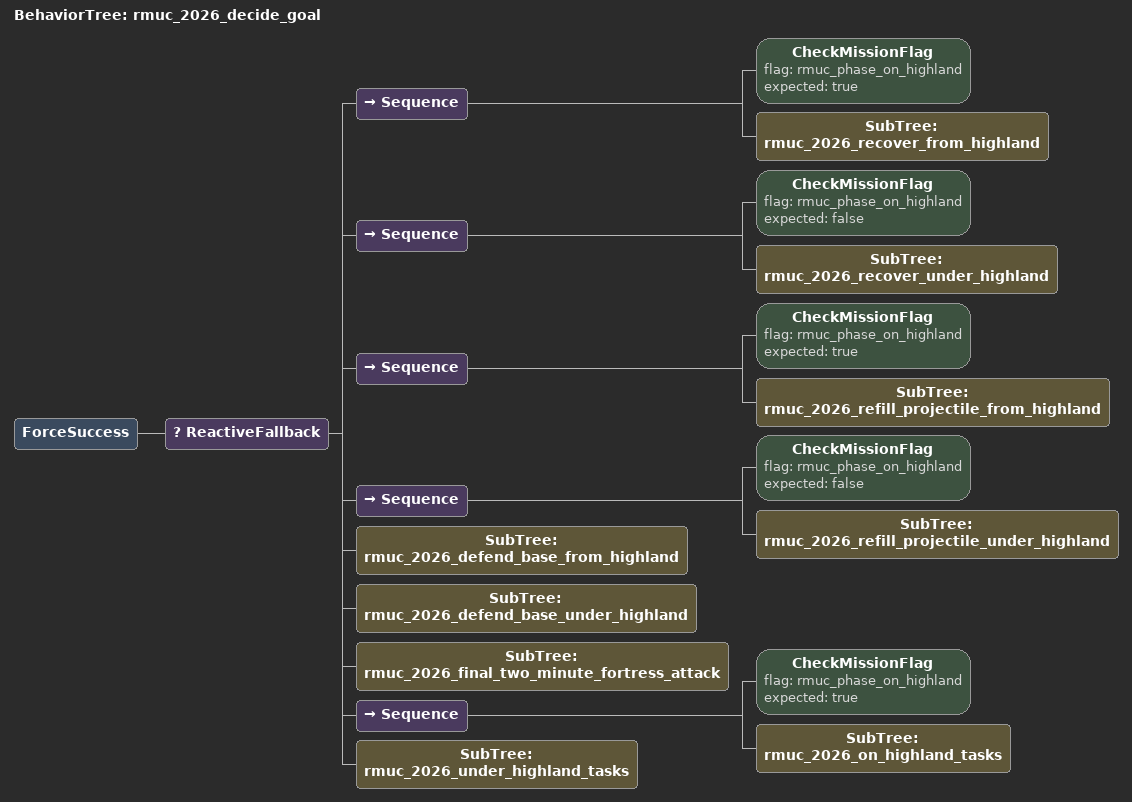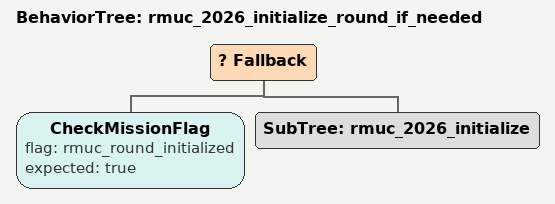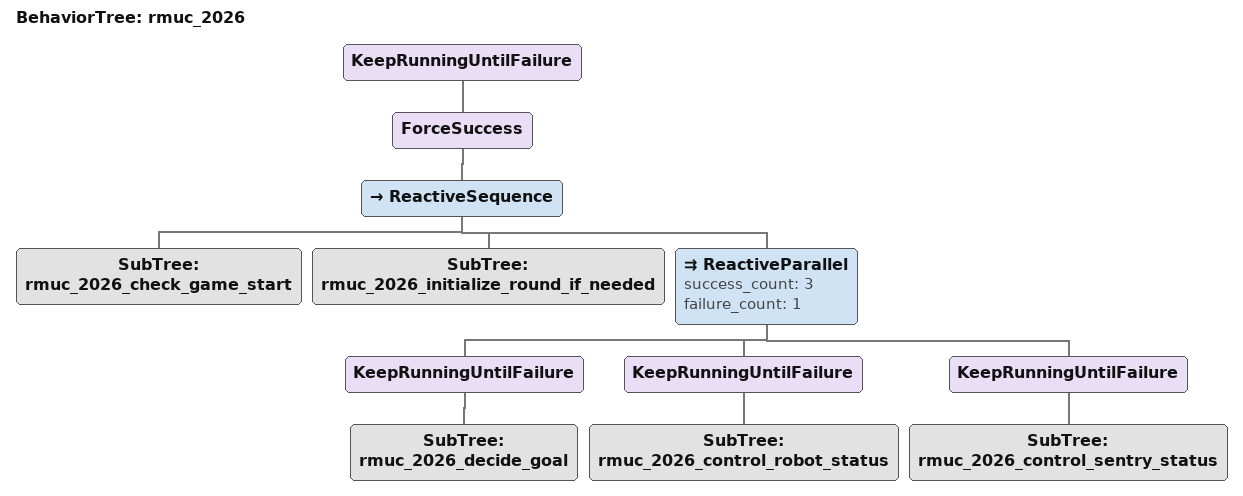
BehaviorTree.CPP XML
<?xml version="1.0" encoding="UTF-8"?>
<root BTCPP_format="4">

  <BehaviorTree ID="rmuc_2026_decide_goal">
    <ForceSuccess>
      <!--
        任务优先级从上到下匹配：
        先处理低血量恢复和补弹，再处理基地防守/最后两分钟进攻，
        最后才进入高地或低地的常规任务。
      -->
      <ReactiveFallback>
        <!-- 已在高地时，低血量优先从高地回补给区。 -->
        <Sequence>
          <CheckMissionFlag flag="rmuc_phase_on_highland"
                            expected="true"/>
          <SubTree ID="rmuc_2026_recover_from_highland"/>
        </Sequence>
        <!-- 未在高地时，低血量直接回补给区。 -->
        <Sequence>
          <CheckMissionFlag flag="rmuc_phase_on_highland"
                            expected="false"/>
          <SubTree ID="rmuc_2026_recover_under_highland"/>
        </Sequence>
        <!-- 补弹任务同样区分高地/低地路径，避免跨地形状态混乱。 -->
        <Sequence>
          <CheckMissionFlag flag="rmuc_phase_on_highland"
                            expected="true"/>
          <SubTree ID="rmuc_2026_refill_projectile_from_highland"/>
        </Sequence>
        <Sequence>
          <CheckMissionFlag flag="rmuc_phase_on_highland"
                            expected="false"/>
          <SubTree ID="rmuc_2026_refill_projectile_under_highland"/>
        </Sequence>
        <SubTree ID="rmuc_2026_defend_base_from_highland"/>
        <SubTree ID="rmuc_2026_defend_base_under_highland"/>
        <SubTree ID="rmuc_2026_final_two_minute_fortress_attack"/>
        <!-- 高地状态只跑高地常规任务，否则进入低地任务集合。 -->
        <Sequence>
          <CheckMissionFlag flag="rmuc_phase_on_highland"
                            expected="true"/>
          <SubTree ID="rmuc_2026_on_highland_tasks"/>
        </Sequence>
        <SubTree ID="rmuc_2026_under_highland_tasks"/>
      </ReactiveFallback>
    </ForceSuccess>
  </BehaviorTree>

  <BehaviorTree ID="rmuc_2026_initialize_round_if_needed">
    <Fallback>
      <CheckMissionFlag flag="rmuc_round_initialized"
                        expected="true"/>
      <SubTree ID="rmuc_2026_initialize"/>
    </Fallback>
  </BehaviorTree>

  <BehaviorTree ID="rmuc_2026">
    <KeepRunningUntilFailure>
      <ForceSuccess>
        <ReactiveSequence>
          <!-- 比赛未开始时停在等待/自检/准备逻辑，开始后才进入主循环。 -->
          <SubTree ID="rmuc_2026_check_game_start"/>
          <!-- 每个小局开始后初始化一次；准备/未开始阶段会把 round flag 复位。 -->
          <SubTree ID="rmuc_2026_initialize_round_if_needed"/>
          <!-- 三个分支并行 tick：决策导航目标、控制底盘状态、控制云台/哨兵状态。 -->
          <ReactiveParallel success_count="3"
                            failure_count="1">
            <KeepRunningUntilFailure>
              <SubTree ID="rmuc_2026_decide_goal"/>
            </KeepRunningUntilFailure>
            <KeepRunningUntilFailure>
              <SubTree ID="rmuc_2026_control_robot_status"/>
            </KeepRunningUntilFailure>
            <KeepRunningUntilFailure>
              <SubTree ID="rmuc_2026_control_sentry_status"/>
            </KeepRunningUntilFailure>
          </ReactiveParallel>
        </ReactiveSequence>
      </ForceSuccess>
    </KeepRunningUntilFailure>
  </BehaviorTree>

</root>
